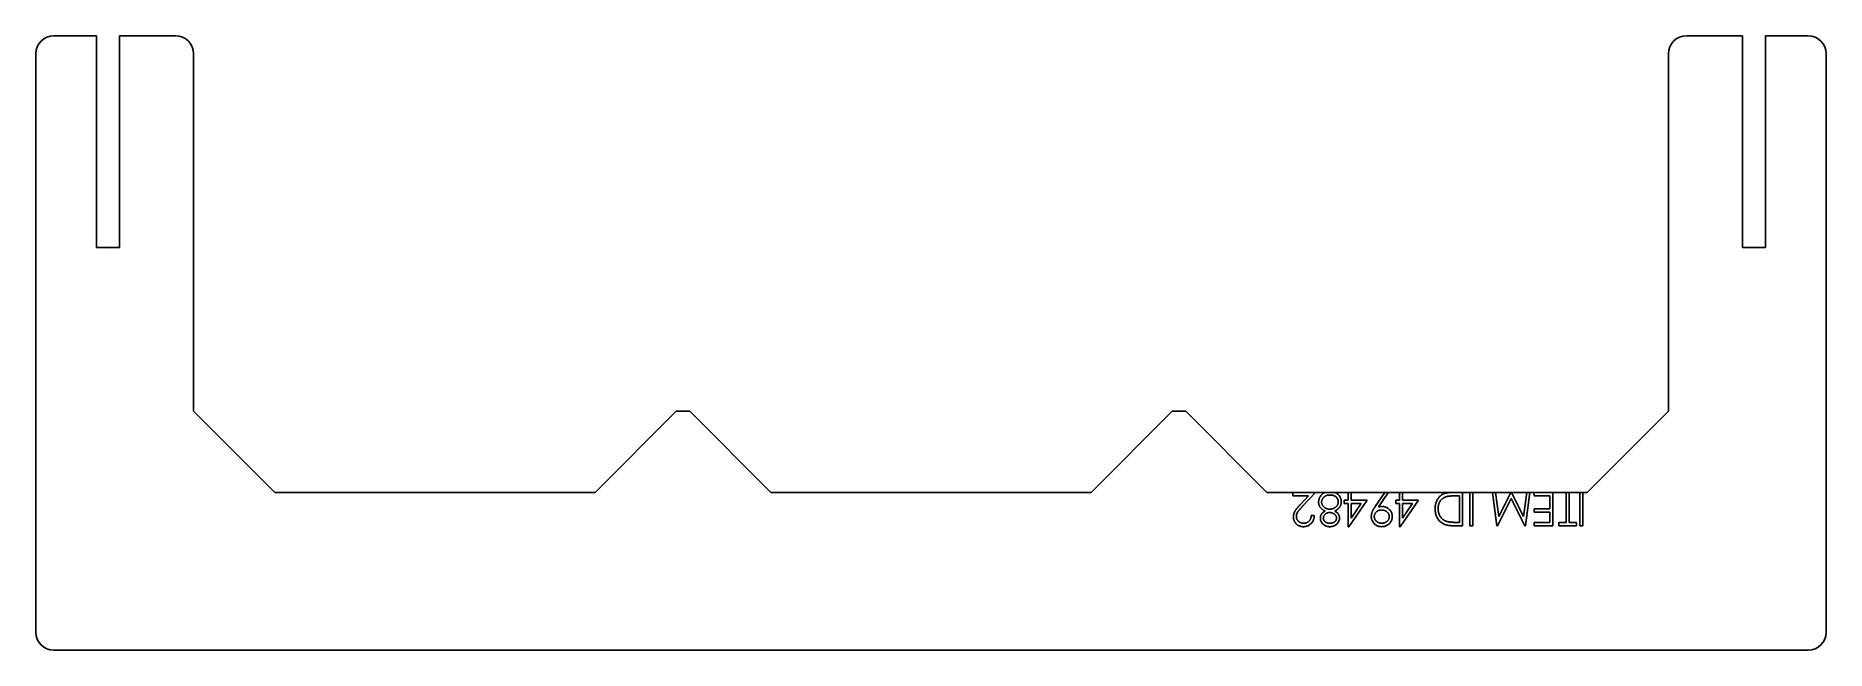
# Paper-space layout '_Front' of a CAD drawing. Header units: millimetres. Extents: x -199 to 198, y -104 to 32.
import ezdxf

# ---------------------------------------------------------------- set-up
doc = ezdxf.new("R2010")
doc.units = ezdxf.units.MM

psp = doc.layouts.new('_Front')

# ---------------------------------------------------------------- linework, layer by layer
at = {"color": 7, "linetype": 'Continuous', "lineweight": 25}
for p, q in [((-194.5, 32), (-185.05, 32)), ((-185.05, -15), (-185.05, 32)), ((-179.95, 32), (-179.95, -15)), ((-179.95, 32), (-167.5, 32)), ((167.5, 32), (179.95, 32)), ((179.95, -15), (179.95, 32)), ((185.05, 32), (185.05, -15)), ((185.05, 32), (194.5, 32)), ((-198.5, 28), (-198.5, -100.3)), ((-163.5, -51.3), (-163.5, 28)), ((163.5, 28), (163.5, -51.3)), ((198.5, -100.3), (198.5, 28)), ((-179.95, -15), (-185.05, -15)), ((185.05, -15), (179.95, -15)), ((-145.5, -69.3), (-163.5, -51.3)), ((-56.5, -51.3), (-74.5, -69.3)), ((-53.5, -51.3), (-56.5, -51.3)), ((-35.5, -69.3), (-53.5, -51.3)), ((53.5, -51.3), (35.5, -69.3)), ((56.5, -51.3), (53.5, -51.3)), ((74.5, -69.3), (56.5, -51.3)), ((163.5, -51.3), (145.5, -69.3)), ((-74.5, -69.3), (-145.5, -69.3)), ((35.5, -69.3), (-35.5, -69.3)), ((145.5, -69.3), (74.5, -69.3)), ((80.25, -70.06), (80.25, -69.3)), ((83.7, -70.06), (80.25, -70.06)), ((81.84, -72.04), (83.7, -70.06)), ((85.28, -69.3), (82.41, -72.37)), ((91.65, -71.01), (92.5, -71.01)), ((91.65, -71.77), (91.65, -71.01)), ((92.5, -71.01), (92.5, -69.3)), ((96.68, -71.01), (92.64, -76.9)), ((93.17, -69.3), (93.17, -71.01)), ((93.17, -71.01), (96.68, -71.01)), ((98.48, -72.45), (100.64, -69.3)), ((101.3, -69.48), (99.24, -72.49)), ((101.3, -69.48), (101.04, -69.3)), ((103.04, -71.01), (103.9, -71.01)), ((103.04, -71.77), (103.04, -71.01)), ((103.9, -71.01), (103.9, -69.3)), ((108.08, -71.01), (104.03, -76.9)), ((104.56, -69.3), (104.56, -71.01)), ((104.56, -71.01), (108.08, -71.01)), ((117.2, -70.06), (116.35, -70.06)), ((117.2, -75.95), (117.2, -70.06)), ((117.86, -69.3), (117.86, -76.71)), ((119.48, -76.71), (119.48, -69.3)), ((120.14, -69.3), (120.14, -76.71)), ((125.49, -76.71), (124.51, -69.3)), ((125.18, -69.3), (125.89, -74.63)), ((128.64, -70.63), (125.59, -76.71)), ((125.89, -74.63), (128.56, -69.3)), ((131.7, -76.71), (128.64, -70.63)), ((128.71, -69.3), (131.4, -74.64)), ((131.4, -74.64), (132.1, -69.3)), ((132.77, -69.3), (131.79, -76.71)), ((133.72, -70.06), (133.72, -69.3)), ((137.24, -70.06), (133.72, -70.06)), ((137.24, -72.91), (137.24, -70.06)), ((137.9, -69.3), (137.9, -76.71)), ((140.85, -75.95), (140.85, -69.3)), ((141.51, -69.3), (141.51, -75.95)), ((143.89, -76.71), (143.89, -69.3)), ((144.55, -69.3), (144.55, -76.71)), ((84.33, -74.43), (85, -74.43)), ((92.5, -71.77), (91.65, -71.77)), ((92.5, -76.9), (92.5, -71.77)), ((95.38, -71.77), (93.17, -71.77)), ((93.17, -71.77), (93.17, -74.99)), ((93.17, -74.99), (95.38, -71.77)), ((103.9, -71.77), (103.04, -71.77)), ((103.9, -76.9), (103.9, -71.77)), ((104.56, -74.99), (106.77, -71.77)), ((104.56, -71.77), (104.56, -74.99)), ((106.77, -71.77), (104.56, -71.77)), ((133.72, -72.91), (137.24, -72.91)), ((133.72, -73.67), (133.72, -72.91)), ((137.24, -73.67), (133.72, -73.67)), ((137.24, -75.95), (137.24, -73.67)), ((92.64, -76.9), (92.5, -76.9)), ((104.03, -76.9), (103.9, -76.9)), ((117.86, -76.71), (116.37, -76.71)), ((116.68, -75.95), (117.2, -75.95)), ((120.14, -76.71), (119.48, -76.71)), ((125.59, -76.71), (125.49, -76.71)), ((131.79, -76.71), (131.7, -76.71)), ((133.72, -75.95), (137.24, -75.95)), ((133.72, -76.71), (133.72, -75.95)), ((137.9, -76.71), (133.72, -76.71)), ((139.23, -75.95), (140.85, -75.95)), ((139.23, -76.71), (139.23, -75.95)), ((143.13, -76.71), (139.23, -76.71)), ((141.51, -75.95), (143.13, -75.95)), ((143.13, -75.95), (143.13, -76.71)), ((144.55, -76.71), (143.89, -76.71)), ((-194.5, -104.3), (194.5, -104.3))]:
    psp.add_line(p, q, dxfattribs=at)
for centre, start, end in [((-194.5, 28), 90, 180), ((-167.5, 28), 0, 90), ((167.5, 28), 90, 180), ((194.5, 28), 0, 90), ((-194.5, -100.3), 180, 270), ((194.5, -100.3), 270, 0)]:
    psp.add_arc(centre, 4, start, end, dxfattribs=at)
for points, knots in [([(85.95, -71.46), (85.95, -71.39), (85.95, -71.25), (85.98, -71.04), (86.02, -70.83), (86.09, -70.64), (86.16, -70.45), (86.26, -70.27), (86.37, -70.09), (86.46, -69.98), (86.51, -69.92)], [0, 0, 0, 0, 0.1281644, 0.2536854, 0.3773436, 0.5005244, 0.6229001, 0.7458271, 0.8713891, 1, 1, 1, 1]), ([(87.38, -73.43), (87.32, -73.4), (87.2, -73.33), (87.03, -73.23), (86.88, -73.13), (86.74, -73.03), (86.61, -72.91), (86.49, -72.8), (86.38, -72.69), (86.29, -72.57), (86.21, -72.44), (86.14, -72.31), (86.08, -72.18), (86.03, -72.04), (85.99, -71.9), (85.97, -71.76), (85.95, -71.61), (85.95, -71.51), (85.95, -71.46)], [0, 0, 0, 0, 0.079014, 0.154585, 0.226862, 0.295893, 0.361596, 0.424657, 0.485332, 0.544011, 0.600974, 0.657857, 0.713988, 0.769479, 0.826138, 0.882891, 0.940704, 1, 1, 1, 1]), ([(86.51, -69.92), (86.57, -69.86), (86.69, -69.73), (86.89, -69.56), (87.11, -69.42), (87.27, -69.34), (87.37, -69.3), (87.38, -69.3)], [0, 0, 0, 0, 0.1192835, 0.2370929, 0.354796, 0.4745763, 0.4907951, 0.4907951, 0.4907951, 0.4907951]), ([(88.47, -69.87), (88.4, -69.87), (88.26, -69.87), (88.07, -69.9), (87.88, -69.93), (87.71, -69.98), (87.54, -70.05), (87.39, -70.13), (87.24, -70.23), (87.11, -70.34), (87, -70.46), (86.89, -70.58), (86.81, -70.72), (86.74, -70.85), (86.68, -70.99), (86.64, -71.14), (86.62, -71.29), (86.61, -71.39), (86.61, -71.44)], [0, 0, 0, 0, 0.076539, 0.149123, 0.218771, 0.28534, 0.350781, 0.414576, 0.477614, 0.540787, 0.602606, 0.662422, 0.720006, 0.775964, 0.831158, 0.886696, 0.942567, 1, 1, 1, 1]), ([(86.61, -71.44), (86.62, -71.49), (86.62, -71.59), (86.64, -71.74), (86.68, -71.89), (86.75, -72.02), (86.82, -72.16), (86.91, -72.29), (87.02, -72.41), (87.14, -72.53), (87.28, -72.64), (87.42, -72.74), (87.57, -72.82), (87.73, -72.89), (87.89, -72.94), (88.07, -72.98), (88.24, -73), (88.36, -73), (88.43, -73)], [0, 0, 0, 0, 0.057334, 0.113052, 0.169164, 0.225971, 0.283742, 0.343364, 0.406235, 0.471713, 0.538317, 0.603371, 0.667636, 0.732253, 0.797026, 0.863062, 0.930364, 1, 1, 1, 1]), ([(88.43, -73), (88.49, -73), (88.62, -73), (88.81, -72.98), (88.99, -72.94), (89.16, -72.89), (89.33, -72.82), (89.49, -72.73), (89.64, -72.63), (89.77, -72.52), (89.9, -72.39), (90.01, -72.26), (90.11, -72.13), (90.18, -71.99), (90.24, -71.84), (90.29, -71.69), (90.31, -71.53), (90.32, -71.43), (90.32, -71.37)], [0, 0, 0, 0, 0.071271, 0.139816, 0.206503, 0.271543, 0.336092, 0.399815, 0.464273, 0.529341, 0.593716, 0.655632, 0.7149, 0.772168, 0.828849, 0.885119, 0.942078, 1, 1, 1, 1]), ([(90.32, -71.37), (90.31, -71.31), (90.31, -71.18), (90.26, -70.98), (90.19, -70.79), (90.09, -70.61), (89.96, -70.44), (89.81, -70.29), (89.63, -70.17), (89.43, -70.06), (89.22, -69.97), (88.98, -69.91), (88.73, -69.88), (88.56, -69.87), (88.47, -69.87)], [0, 0, 0, 0, 0.074925, 0.149194, 0.224577, 0.30273, 0.382355, 0.461215, 0.542631, 0.626961, 0.714354, 0.804832, 0.900091, 1, 1, 1, 1]), ([(90.98, -71.4), (90.98, -71.45), (90.98, -71.55), (90.96, -71.7), (90.93, -71.85), (90.9, -72), (90.85, -72.14), (90.79, -72.27), (90.72, -72.4), (90.64, -72.53), (90.55, -72.66), (90.44, -72.78), (90.32, -72.9), (90.18, -73.01), (90.04, -73.12), (89.88, -73.23), (89.71, -73.33), (89.58, -73.39), (89.52, -73.43)], [0, 0, 0, 0, 0.058848, 0.116305, 0.17266, 0.228761, 0.284556, 0.34074, 0.397109, 0.454281, 0.512752, 0.573448, 0.636416, 0.702389, 0.771503, 0.844198, 0.920077, 1, 1, 1, 1]), ([(89.59, -69.3), (89.66, -69.33), (89.79, -69.39), (89.99, -69.51), (90.18, -69.65), (90.35, -69.82), (90.5, -70), (90.63, -70.19), (90.73, -70.38), (90.83, -70.57), (90.9, -70.77), (90.95, -70.98), (90.98, -71.19), (90.98, -71.33), (90.98, -71.4)], [0.2993541, 0.2993541, 0.2993541, 0.2993541, 0.355408, 0.4182942, 0.4803897, 0.5430718, 0.6049212, 0.6643937, 0.7219362, 0.7780131, 0.8338351, 0.8888647, 0.9440907, 1, 1, 1, 1]), ([(111.78, -72.91), (111.78, -72.82), (111.79, -72.64), (111.81, -72.37), (111.84, -72.11), (111.9, -71.87), (111.96, -71.62), (112.04, -71.39), (112.14, -71.17), (112.25, -70.95), (112.37, -70.75), (112.5, -70.56), (112.64, -70.38), (112.79, -70.22), (112.94, -70.07), (113.11, -69.93), (113.28, -69.81), (113.47, -69.7), (113.67, -69.6), (113.88, -69.52), (114.12, -69.45), (114.37, -69.4), (114.64, -69.35), (114.93, -69.32), (115.24, -69.3), (115.46, -69.3), (115.57, -69.3)], [0, 0, 0, 0, 0.0460789, 0.0908034, 0.1342902, 0.1770177, 0.2188144, 0.2601526, 0.3009868, 0.3415193, 0.3814873, 0.4201625, 0.4577666, 0.4947807, 0.5310556, 0.5669863, 0.6025597, 0.6380458, 0.6747953, 0.713408, 0.7544511, 0.797823, 0.8439954, 0.8930756, 0.9449654, 1, 1, 1, 1]), ([(114.23, -70.25), (114.16, -70.27), (114.03, -70.32), (113.83, -70.41), (113.66, -70.51), (113.49, -70.62), (113.33, -70.75), (113.18, -70.89), (113.04, -71.04), (112.92, -71.21), (112.81, -71.39), (112.71, -71.58), (112.63, -71.78), (112.56, -71.99), (112.51, -72.2), (112.47, -72.43), (112.45, -72.67), (112.45, -72.83), (112.45, -72.91)], [0, 0, 0, 0, 0.062401, 0.123312, 0.183086, 0.241732, 0.30085, 0.359939, 0.419128, 0.479764, 0.540705, 0.602145, 0.664524, 0.727853, 0.79251, 0.859273, 0.92848, 1, 1, 1, 1]), ([(116.35, -70.06), (116.22, -70.06), (115.99, -70.06), (115.65, -70.07), (115.34, -70.08), (115.06, -70.1), (114.81, -70.13), (114.59, -70.16), (114.4, -70.2), (114.28, -70.23), (114.23, -70.25)], [0, 0, 0, 0, 0.171901, 0.330628, 0.475549, 0.606746, 0.725024, 0.829742, 0.921323, 1, 1, 1, 1]), ([(80.34, -74.7), (80.35, -74.59), (80.36, -74.39), (80.42, -74.09), (80.51, -73.8), (80.63, -73.56), (80.74, -73.37), (80.84, -73.22), (80.97, -73.05), (81.11, -72.87), (81.27, -72.68), (81.44, -72.48), (81.64, -72.26), (81.77, -72.11), (81.84, -72.04)], [0, 0, 0, 0, 0.098701, 0.195671, 0.29242, 0.391339, 0.444459, 0.504225, 0.570348, 0.642914, 0.72229, 0.807923, 0.90047, 1, 1, 1, 1]), ([(82.58, -76.9), (82.5, -76.9), (82.34, -76.89), (82.11, -76.86), (81.89, -76.81), (81.68, -76.74), (81.48, -76.65), (81.29, -76.53), (81.12, -76.4), (80.96, -76.24), (80.82, -76.08), (80.69, -75.9), (80.58, -75.72), (80.5, -75.53), (80.43, -75.33), (80.38, -75.13), (80.35, -74.91), (80.35, -74.77), (80.34, -74.7)], [0, 0, 0, 0, 0.06948, 0.136525, 0.200801, 0.263983, 0.325711, 0.387271, 0.449493, 0.512955, 0.576266, 0.637575, 0.697901, 0.757558, 0.816588, 0.876646, 0.937286, 1, 1, 1, 1]), ([(82.41, -72.37), (82.34, -72.44), (82.21, -72.58), (82.02, -72.78), (81.85, -72.97), (81.69, -73.15), (81.56, -73.31), (81.45, -73.46), (81.35, -73.59), (81.25, -73.74), (81.15, -73.93), (81.07, -74.16), (81.02, -74.4), (81.01, -74.56), (81.01, -74.64)], [0, 0, 0, 0, 0.1107942, 0.2128129, 0.3060779, 0.3906175, 0.4672327, 0.5344506, 0.5938668, 0.644833, 0.7362206, 0.8250374, 0.9119923, 1, 1, 1, 1]), ([(81.01, -74.64), (81.01, -74.69), (81.01, -74.79), (81.04, -74.93), (81.07, -75.07), (81.13, -75.21), (81.19, -75.34), (81.27, -75.46), (81.37, -75.58), (81.47, -75.7), (81.59, -75.8), (81.72, -75.89), (81.85, -75.97), (81.99, -76.03), (82.14, -76.08), (82.29, -76.11), (82.45, -76.13), (82.56, -76.14), (82.62, -76.14)], [0, 0, 0, 0, 0.061969, 0.122129, 0.180999, 0.240162, 0.299865, 0.359951, 0.421742, 0.486546, 0.551508, 0.614995, 0.67724, 0.739715, 0.803039, 0.866487, 0.931969, 1, 1, 1, 1]), ([(85, -74.43), (84.99, -74.52), (84.99, -74.69), (84.95, -74.94), (84.89, -75.18), (84.81, -75.41), (84.71, -75.63), (84.59, -75.83), (84.44, -76.03), (84.28, -76.21), (84.11, -76.37), (83.92, -76.51), (83.72, -76.63), (83.51, -76.73), (83.3, -76.8), (83.07, -76.86), (82.83, -76.89), (82.67, -76.9), (82.58, -76.9)], [0, 0, 0, 0, 0.068799, 0.135118, 0.199001, 0.261934, 0.323531, 0.385435, 0.447216, 0.510018, 0.572511, 0.633364, 0.693217, 0.752555, 0.812558, 0.873261, 0.935543, 1, 1, 1, 1]), ([(82.62, -76.14), (82.67, -76.14), (82.79, -76.13), (82.96, -76.11), (83.12, -76.08), (83.27, -76.03), (83.41, -75.97), (83.55, -75.89), (83.68, -75.8), (83.8, -75.69), (83.91, -75.57), (84.01, -75.44), (84.1, -75.3), (84.17, -75.15), (84.23, -74.98), (84.28, -74.81), (84.31, -74.62), (84.33, -74.49), (84.33, -74.43)], [0, 0, 0, 0, 0.064442, 0.126553, 0.186779, 0.245944, 0.30411, 0.361785, 0.420255, 0.479943, 0.540286, 0.600712, 0.661962, 0.724472, 0.788881, 0.856306, 0.926348, 1, 1, 1, 1]), ([(86.33, -74.98), (86.33, -74.9), (86.34, -74.74), (86.39, -74.51), (86.47, -74.29), (86.59, -74.09), (86.74, -73.9), (86.92, -73.73), (87.14, -73.57), (87.3, -73.47), (87.38, -73.43)], [0, 0, 0, 0, 0.121933, 0.239469, 0.354795, 0.471503, 0.5923, 0.719236, 0.854858, 1, 1, 1, 1]), ([(88.43, -76.9), (88.34, -76.9), (88.15, -76.89), (87.88, -76.84), (87.62, -76.75), (87.37, -76.64), (87.14, -76.5), (86.93, -76.33), (86.75, -76.14), (86.6, -75.93), (86.48, -75.7), (86.39, -75.46), (86.34, -75.22), (86.33, -75.06), (86.33, -74.98)], [0, 0, 0, 0, 0.089386, 0.176259, 0.263004, 0.349801, 0.435431, 0.519202, 0.601265, 0.684145, 0.765868, 0.844918, 0.9223, 1, 1, 1, 1]), ([(88.44, -73.76), (88.38, -73.77), (88.25, -73.77), (88.07, -73.8), (87.89, -73.86), (87.72, -73.93), (87.56, -74.03), (87.41, -74.13), (87.29, -74.26), (87.18, -74.4), (87.1, -74.55), (87.04, -74.7), (87, -74.85), (87, -74.95), (86.99, -75)], [0, 0, 0, 0, 0.089713, 0.178541, 0.266908, 0.356931, 0.445731, 0.530796, 0.614591, 0.698244, 0.779084, 0.855316, 0.928538, 1, 1, 1, 1]), ([(86.99, -75), (86.99, -75.04), (87, -75.11), (87.02, -75.21), (87.04, -75.31), (87.09, -75.41), (87.14, -75.51), (87.21, -75.6), (87.28, -75.69), (87.37, -75.78), (87.47, -75.87), (87.58, -75.94), (87.7, -76), (87.84, -76.05), (87.98, -76.09), (88.13, -76.12), (88.3, -76.13), (88.41, -76.14), (88.47, -76.14)], [0, 0, 0, 0, 0.050877, 0.100984, 0.151695, 0.202988, 0.255805, 0.311371, 0.368807, 0.430023, 0.492497, 0.556592, 0.622183, 0.690346, 0.761503, 0.836437, 0.915529, 1, 1, 1, 1]), ([(90.6, -75), (90.6, -75.08), (90.59, -75.23), (90.54, -75.47), (90.44, -75.7), (90.32, -75.93), (90.16, -76.14), (89.98, -76.34), (89.76, -76.5), (89.53, -76.64), (89.27, -76.76), (89, -76.84), (88.72, -76.89), (88.53, -76.9), (88.43, -76.9)], [0, 0, 0, 0, 0.07406, 0.148874, 0.226674, 0.30815, 0.3912, 0.473975, 0.558341, 0.645404, 0.733357, 0.821087, 0.909285, 1, 1, 1, 1]), ([(89.94, -74.99), (89.94, -74.95), (89.93, -74.87), (89.91, -74.76), (89.88, -74.65), (89.83, -74.54), (89.76, -74.44), (89.69, -74.33), (89.59, -74.24), (89.49, -74.14), (89.38, -74.05), (89.26, -73.97), (89.13, -73.91), (89, -73.86), (88.87, -73.82), (88.73, -73.79), (88.59, -73.77), (88.49, -73.77), (88.44, -73.76)], [0, 0, 0, 0, 0.054576, 0.10785, 0.16217, 0.217474, 0.274475, 0.334804, 0.398034, 0.465249, 0.53341, 0.600034, 0.665926, 0.731025, 0.796839, 0.863262, 0.930816, 1, 1, 1, 1]), ([(88.47, -76.14), (88.52, -76.14), (88.62, -76.13), (88.77, -76.12), (88.91, -76.09), (89.05, -76.06), (89.18, -76.01), (89.3, -75.95), (89.41, -75.88), (89.52, -75.8), (89.62, -75.71), (89.7, -75.62), (89.77, -75.53), (89.84, -75.43), (89.88, -75.32), (89.91, -75.21), (89.94, -75.1), (89.94, -75.03), (89.94, -74.99)], [0, 0, 0, 0, 0.075221, 0.147165, 0.216383, 0.283941, 0.350301, 0.414972, 0.479181, 0.544184, 0.607558, 0.667324, 0.725168, 0.781029, 0.834891, 0.889471, 0.944089, 1, 1, 1, 1]), ([(89.52, -73.43), (89.61, -73.47), (89.77, -73.56), (89.99, -73.73), (90.18, -73.91), (90.33, -74.11), (90.45, -74.32), (90.54, -74.54), (90.59, -74.77), (90.6, -74.92), (90.6, -75)], [0, 0, 0, 0, 0.145876, 0.282016, 0.410969, 0.534711, 0.654396, 0.770108, 0.884543, 1, 1, 1, 1]), ([(97.63, -74.62), (97.63, -74.54), (97.64, -74.39), (97.67, -74.15), (97.73, -73.9), (97.8, -73.7), (97.87, -73.53), (97.93, -73.39), (98, -73.25), (98.08, -73.1), (98.17, -72.94), (98.26, -72.78), (98.37, -72.62), (98.45, -72.5), (98.48, -72.45)], [0, 0, 0, 0, 0.098312, 0.199401, 0.304824, 0.415375, 0.47402, 0.536758, 0.603042, 0.674116, 0.749437, 0.828267, 0.912061, 1, 1, 1, 1]), ([(99.93, -76.9), (99.82, -76.89), (99.62, -76.89), (99.32, -76.83), (99.04, -76.74), (98.76, -76.61), (98.51, -76.44), (98.29, -76.25), (98.09, -76.02), (97.93, -75.77), (97.8, -75.5), (97.7, -75.21), (97.64, -74.92), (97.63, -74.72), (97.63, -74.62)], [0, 0, 0, 0, 0.085526, 0.168991, 0.252317, 0.336049, 0.419425, 0.501275, 0.583707, 0.667654, 0.751937, 0.83461, 0.916532, 1, 1, 1, 1]), ([(99.89, -73.19), (99.83, -73.2), (99.72, -73.2), (99.55, -73.22), (99.39, -73.25), (99.24, -73.3), (99.1, -73.36), (98.97, -73.43), (98.85, -73.52), (98.73, -73.62), (98.63, -73.73), (98.54, -73.85), (98.46, -73.97), (98.4, -74.1), (98.35, -74.23), (98.32, -74.37), (98.3, -74.52), (98.3, -74.62), (98.3, -74.67)], [0, 0, 0, 0, 0.072733, 0.141586, 0.20842, 0.272536, 0.335721, 0.39806, 0.459749, 0.522481, 0.584266, 0.644845, 0.703814, 0.761444, 0.819981, 0.878484, 0.938248, 1, 1, 1, 1]), ([(98.3, -74.67), (98.3, -74.72), (98.3, -74.81), (98.32, -74.96), (98.36, -75.1), (98.41, -75.23), (98.48, -75.36), (98.57, -75.48), (98.67, -75.6), (98.78, -75.71), (98.9, -75.81), (99.04, -75.9), (99.17, -75.97), (99.32, -76.03), (99.47, -76.08), (99.63, -76.11), (99.79, -76.13), (99.9, -76.14), (99.96, -76.14)], [0, 0, 0, 0, 0.060738, 0.119691, 0.177691, 0.235912, 0.294491, 0.354132, 0.415502, 0.480063, 0.544975, 0.60911, 0.67253, 0.73555, 0.799186, 0.864334, 0.930863, 1, 1, 1, 1]), ([(99.24, -72.49), (99.37, -72.47), (99.63, -72.44), (99.89, -72.44), (100.02, -72.43)], [0, 0, 0, 0, 0.507993, 1, 1, 1, 1]), ([(101.62, -74.67), (101.62, -74.62), (101.62, -74.52), (101.59, -74.37), (101.55, -74.23), (101.5, -74.1), (101.42, -73.97), (101.34, -73.85), (101.23, -73.73), (101.11, -73.62), (100.99, -73.52), (100.85, -73.44), (100.71, -73.36), (100.56, -73.3), (100.4, -73.25), (100.24, -73.22), (100.07, -73.2), (99.95, -73.2), (99.89, -73.19)], [0, 0, 0, 0, 0.059555, 0.117452, 0.174484, 0.231792, 0.289281, 0.348775, 0.410548, 0.474727, 0.539758, 0.604124, 0.668392, 0.732043, 0.796688, 0.862871, 0.930444, 1, 1, 1, 1]), ([(102.28, -74.63), (102.28, -74.73), (102.27, -74.94), (102.22, -75.23), (102.12, -75.51), (101.99, -75.78), (101.82, -76.02), (101.62, -76.24), (101.38, -76.43), (101.12, -76.6), (100.84, -76.73), (100.55, -76.83), (100.24, -76.89), (100.03, -76.89), (99.93, -76.9)], [0, 0, 0, 0, 0.0852509, 0.1673303, 0.2481808, 0.3292002, 0.4099461, 0.4906242, 0.5730351, 0.6583084, 0.7442669, 0.8289815, 0.9139364, 1, 1, 1, 1]), ([(99.96, -76.14), (100.02, -76.14), (100.13, -76.13), (100.29, -76.11), (100.45, -76.08), (100.6, -76.03), (100.74, -75.97), (100.88, -75.9), (101.01, -75.81), (101.13, -75.71), (101.25, -75.6), (101.35, -75.48), (101.43, -75.36), (101.5, -75.23), (101.55, -75.1), (101.59, -74.96), (101.62, -74.81), (101.62, -74.72), (101.62, -74.67)], [0, 0, 0, 0, 0.068704, 0.134796, 0.199514, 0.263304, 0.326477, 0.389521, 0.453311, 0.518381, 0.583099, 0.645008, 0.704794, 0.763515, 0.821877, 0.880018, 0.939115, 1, 1, 1, 1]), ([(100.02, -72.43), (100.09, -72.44), (100.25, -72.44), (100.47, -72.47), (100.69, -72.52), (100.89, -72.59), (101.09, -72.68), (101.28, -72.79), (101.46, -72.92), (101.63, -73.07), (101.78, -73.23), (101.92, -73.4), (102.03, -73.58), (102.12, -73.77), (102.19, -73.97), (102.25, -74.18), (102.28, -74.4), (102.28, -74.55), (102.28, -74.63)], [0, 0, 0, 0, 0.066293, 0.130127, 0.192856, 0.254751, 0.315914, 0.377341, 0.440206, 0.504173, 0.56803, 0.630222, 0.690853, 0.751033, 0.811472, 0.872755, 0.935393, 1, 1, 1, 1]), ([(114.01, -76.44), (113.93, -76.41), (113.76, -76.34), (113.52, -76.22), (113.29, -76.08), (113.08, -75.93), (112.88, -75.75), (112.69, -75.57), (112.53, -75.36), (112.37, -75.13), (112.23, -74.89), (112.11, -74.64), (112.01, -74.38), (111.93, -74.11), (111.86, -73.83), (111.82, -73.53), (111.79, -73.22), (111.78, -73.02), (111.78, -72.91)], [0, 0, 0, 0, 0.061544, 0.121691, 0.181151, 0.240066, 0.298672, 0.357616, 0.417572, 0.478649, 0.540394, 0.60233, 0.665109, 0.728566, 0.793655, 0.860538, 0.929238, 1, 1, 1, 1]), ([(112.45, -72.91), (112.45, -73), (112.45, -73.17), (112.48, -73.42), (112.52, -73.66), (112.57, -73.89), (112.65, -74.11), (112.73, -74.32), (112.84, -74.52), (112.96, -74.72), (113.09, -74.9), (113.24, -75.06), (113.4, -75.21), (113.58, -75.35), (113.77, -75.47), (113.96, -75.58), (114.18, -75.67), (114.32, -75.72), (114.4, -75.74)], [0, 0, 0, 0, 0.070142, 0.137795, 0.2032, 0.267139, 0.329981, 0.391589, 0.453055, 0.514083, 0.574741, 0.634599, 0.693842, 0.753474, 0.81315, 0.874096, 0.936015, 1, 1, 1, 1]), ([(116.37, -76.71), (116.24, -76.71), (115.98, -76.71), (115.62, -76.69), (115.28, -76.67), (114.98, -76.64), (114.7, -76.61), (114.44, -76.56), (114.22, -76.51), (114.08, -76.46), (114.01, -76.44)], [0, 0, 0, 0, 0.16429, 0.317407, 0.458845, 0.588746, 0.707831, 0.81577, 0.91288, 1, 1, 1, 1]), ([(114.4, -75.74), (114.46, -75.76), (114.59, -75.79), (114.81, -75.83), (115.05, -75.87), (115.32, -75.9), (115.62, -75.92), (115.95, -75.94), (116.3, -75.95), (116.55, -75.95), (116.68, -75.95)], [0, 0, 0, 0, 0.084319, 0.179285, 0.286583, 0.405111, 0.535593, 0.67819, 0.832976, 1, 1, 1, 1])]:
    psp.add_open_spline(points, degree=3, knots=knots, dxfattribs=at)

doc.saveas('drawing.dxf')
